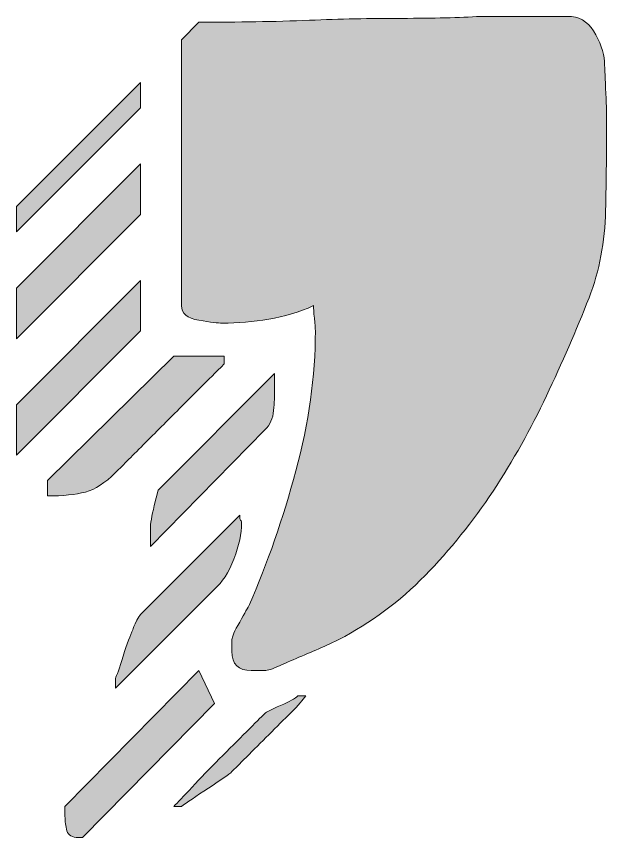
# Model space of a CAD drawing. Header units: inches. Extents: x 38 to 460, y -466 to -34.
# Drawn here: x 200.44 to 229.37, y -80.47 to -40.22 of the extents above; entities that cross this region are included whole.
import ezdxf

# ---------------------------------------------------------------- set-up
doc = ezdxf.new("R2010")
doc.units = ezdxf.units.IN
doc.header["$MEASUREMENT"] = 0
doc.layers.add('Layer 1', color=7, linetype='Continuous')

# ---------------------------------------------------------------- blocks, each defined once
blk = doc.blocks.new('block 10')
at = {"layer": 'Layer 1', "true_color": 0xca0c32}
h = blk.add_hatch(color=242, dxfattribs=at)
h.dxf.hatch_style = 2
h.paths.add_polyline_path([(206.529, -43.46), (206.529, -44.697), (200.439, -50.787), (200.439, -49.549)])
h.paths.add_polyline_path([(206.529, -47.457), (206.529, -49.931), (200.439, -56.02), (200.439, -53.546)])
h.paths.add_polyline_path([(206.529, -53.166), (206.529, -55.64), (200.439, -61.73), (200.439, -59.256)])
edge = h.paths.add_edge_path()
edge.add_spline(control_points=[(208.147, -56.877), (208.147, -56.877), (210.621, -56.877), (210.621, -56.877), (210.621, -56.877), (210.621, -57.258), (210.621, -57.258), (209.796, -58.083), (209.098, -58.779), (208.528, -59.351), (207.957, -59.922), (207.37, -60.509), (206.767, -61.111), (206.163, -61.715), (205.673, -62.205), (205.293, -62.586), (204.784, -63.095), (204.293, -63.411), (203.818, -63.537), (203.342, -63.665), (202.723, -63.727), (201.962, -63.727), (201.962, -63.727), (201.962, -62.966), (201.962, -62.966), (201.962, -62.966), (208.147, -56.877), (208.147, -56.877)], knot_values=[0, 0, 0, 0, 1, 1, 1, 2, 2, 2, 3, 3, 3, 4, 4, 4, 5, 5, 5, 6, 6, 6, 7, 7, 7, 8, 8, 8, 9, 9, 9, 9], degree=3, periodic=1)
edge = h.paths.add_edge_path()
edge.add_spline(control_points=[(202.819, -78.952), (202.819, -78.952), (209.384, -72.291), (209.384, -72.291), (209.384, -72.291), (210.146, -73.909), (210.146, -73.909), (210.146, -73.909), (203.675, -80.475), (203.675, -80.475), (203.675, -80.475), (203.485, -80.475), (203.485, -80.475), (203.166, -80.475), (202.976, -80.365), (202.914, -80.141), (202.85, -79.92), (202.819, -79.682), (202.819, -79.428), (202.819, -79.428), (202.819, -78.952), (202.819, -78.952)], knot_values=[0, 0, 0, 0, 1, 1, 1, 2, 2, 2, 3, 3, 3, 4, 4, 4, 5, 5, 5, 6, 6, 6, 7, 7, 7, 7], degree=3, periodic=1)
edge = h.paths.add_edge_path()
edge.add_spline(control_points=[(211.382, -64.774), (211.382, -64.839), (211.397, -64.886), (211.43, -64.917), (211.462, -64.949), (211.477, -64.997), (211.477, -65.06), (211.477, -65.569), (211.35, -66.155), (211.097, -66.82), (210.842, -67.486), (210.526, -67.978), (210.146, -68.295), (210.146, -68.295), (205.293, -73.147), (205.293, -73.147), (205.293, -73.147), (205.293, -72.957), (205.293, -72.957), (205.293, -72.957), (205.293, -72.672), (205.293, -72.672), (205.355, -72.546), (205.483, -72.182), (205.673, -71.578), (205.863, -70.975), (206.02, -70.547), (206.149, -70.293), (206.149, -70.231), (206.212, -70.072), (206.339, -69.817), (206.402, -69.691), (206.465, -69.596), (206.529, -69.532), (206.529, -69.532), (211.382, -64.679), (211.382, -64.679), (211.382, -64.679), (211.382, -64.774), (211.382, -64.774)], knot_values=[0, 0, 0, 0, 1, 1, 1, 2, 2, 2, 3, 3, 3, 4, 4, 4, 5, 5, 5, 6, 6, 6, 7, 7, 7, 8, 8, 8, 9, 9, 9, 10, 10, 10, 11, 11, 11, 12, 12, 12, 13, 13, 13, 13], degree=3, periodic=1)
edge = h.paths.add_edge_path()
edge.add_spline(control_points=[(213.095, -58.494), (213.095, -58.813), (213.078, -59.161), (213.048, -59.541), (213.014, -59.922), (212.872, -60.239), (212.619, -60.492), (212.619, -60.492), (207.005, -66.202), (207.005, -66.202), (207.005, -66.202), (207.005, -65.916), (207.005, -65.916), (207.005, -65.916), (207.005, -65.345), (207.005, -65.345), (207.005, -65.092), (207.068, -64.712), (207.195, -64.204), (207.195, -64.204), (207.385, -63.442), (207.385, -63.442), (207.385, -63.442), (213.095, -57.733), (213.095, -57.733), (213.095, -57.733), (213.095, -58.494), (213.095, -58.494)], knot_values=[0, 0, 0, 0, 1, 1, 1, 2, 2, 2, 3, 3, 3, 4, 4, 4, 5, 5, 5, 6, 6, 6, 7, 7, 7, 8, 8, 8, 9, 9, 9, 9], degree=3, periodic=1)
edge = h.paths.add_edge_path()
edge.add_spline(control_points=[(214.618, -73.529), (214.49, -73.719), (214.252, -73.989), (213.904, -74.337), (213.554, -74.687), (213.19, -75.051), (212.81, -75.431), (212.429, -75.813), (212.063, -76.178), (211.715, -76.526), (211.365, -76.876), (211.128, -77.113), (211.002, -77.239), (210.873, -77.368), (210.493, -77.636), (209.859, -78.049), (209.224, -78.462), (208.781, -78.762), (208.528, -78.952), (208.528, -78.952), (208.337, -78.952), (208.337, -78.952), (208.337, -78.952), (208.147, -78.952), (208.147, -78.952), (208.337, -78.762), (208.638, -78.445), (209.051, -78.001), (209.463, -77.558), (209.908, -77.097), (210.383, -76.621), (210.859, -76.146), (211.302, -75.702), (211.715, -75.289), (212.127, -74.877), (212.429, -74.575), (212.619, -74.385), (212.681, -74.322), (212.936, -74.195), (213.38, -74.004), (213.824, -73.814), (214.109, -73.656), (214.236, -73.529), (214.236, -73.529), (214.427, -73.529), (214.427, -73.529), (214.427, -73.529), (214.618, -73.529), (214.618, -73.529)], knot_values=[0, 0, 0, 0, 1, 1, 1, 2, 2, 2, 3, 3, 3, 4, 4, 4, 5, 5, 5, 6, 6, 6, 7, 7, 7, 8, 8, 8, 9, 9, 9, 10, 10, 10, 11, 11, 11, 12, 12, 12, 13, 13, 13, 14, 14, 14, 15, 15, 15, 16, 16, 16, 16], degree=3, periodic=1)
edge = h.paths.add_edge_path()
edge.add_spline(control_points=[(211.002, -70.77), (211.002, -70.643), (211.128, -70.357), (211.382, -69.913), (211.635, -69.469), (211.794, -69.184), (211.858, -69.057), (212.746, -67.027), (213.506, -64.839), (214.141, -62.491), (214.775, -60.144), (215.093, -57.86), (215.093, -55.64), (215.093, -55.514), (215.077, -55.307), (215.046, -55.021), (215.013, -54.736), (214.998, -54.53), (214.998, -54.402), (214.299, -54.721), (213.571, -54.942), (212.81, -55.069), (212.048, -55.196), (211.287, -55.259), (210.526, -55.259), (210.336, -55.259), (209.955, -55.212), (209.384, -55.116), (208.813, -55.021), (208.528, -54.784), (208.528, -54.402), (208.528, -54.402), (208.528, -41.367), (208.528, -41.367), (208.528, -41.367), (209.384, -40.511), (209.384, -40.511), (211.287, -40.511), (213.095, -40.479), (214.808, -40.414), (216.267, -40.353), (217.772, -40.319), (219.328, -40.319), (220.882, -40.319), (222.166, -40.288), (223.181, -40.224), (223.181, -40.224), (225.465, -40.224), (225.465, -40.224), (225.465, -40.224), (227.653, -40.224), (227.653, -40.224), (228.161, -40.288), (228.558, -40.59), (228.843, -41.129), (229.129, -41.669), (229.271, -42.161), (229.271, -42.603), (229.271, -42.667), (229.286, -43.048), (229.319, -43.745), (229.35, -44.444), (229.366, -44.951), (229.366, -45.268), (229.366, -46.728), (229.35, -48.218), (229.319, -49.741), (229.286, -51.262), (229.017, -52.69), (228.509, -54.022), (227.876, -55.609), (227.178, -57.21), (226.417, -58.827), (225.655, -60.445), (224.782, -62), (223.799, -63.489), (222.816, -64.981), (221.707, -66.36), (220.469, -67.629), (219.233, -68.899), (217.819, -69.946), (216.235, -70.77), (216.107, -70.833), (215.87, -70.945), (215.521, -71.103), (215.172, -71.261), (214.808, -71.42), (214.427, -71.578), (214.046, -71.737), (213.681, -71.896), (213.333, -72.054), (212.983, -72.213), (212.746, -72.291), (212.619, -72.291), (212.619, -72.291), (211.953, -72.291), (211.953, -72.291), (211.318, -72.291), (211.002, -71.975), (211.002, -71.34), (211.002, -71.34), (211.002, -70.77), (211.002, -70.77)], knot_values=[0, 0, 0, 0, 1, 1, 1, 2, 2, 2, 3, 3, 3, 4, 4, 4, 5, 5, 5, 6, 6, 6, 7, 7, 7, 8, 8, 8, 9, 9, 9, 10, 10, 10, 11, 11, 11, 12, 12, 12, 13, 13, 13, 14, 14, 14, 15, 15, 15, 16, 16, 16, 17, 17, 17, 18, 18, 18, 19, 19, 19, 20, 20, 20, 21, 21, 21, 22, 22, 22, 23, 23, 23, 24, 24, 24, 25, 25, 25, 26, 26, 26, 27, 27, 27, 28, 28, 28, 29, 29, 29, 30, 30, 30, 31, 31, 31, 32, 32, 32, 33, 33, 33, 34, 34, 34, 34], degree=3, periodic=1)
at = {"layer": 'Layer 1', "lineweight": 0}
for points in [[(206.529, -43.46), (206.529, -44.697), (200.439, -50.787), (200.439, -49.549), (206.529, -43.46)], [(206.529, -47.457), (206.529, -49.931), (200.439, -56.02), (200.439, -53.546), (206.529, -47.457)], [(206.529, -53.166), (206.529, -55.64), (200.439, -61.73), (200.439, -59.256), (206.529, -53.166)]]:
    blk.add_lwpolyline(points, dxfattribs=at)
for points, knots in [([(211.002, -70.77), (211.002, -70.643), (211.128, -70.357), (211.382, -69.913), (211.635, -69.469), (211.794, -69.184), (211.858, -69.057), (212.746, -67.027), (213.506, -64.839), (214.141, -62.491), (214.775, -60.144), (215.093, -57.86), (215.093, -55.64), (215.093, -55.514), (215.077, -55.307), (215.046, -55.021), (215.013, -54.736), (214.998, -54.53), (214.998, -54.402), (214.299, -54.721), (213.571, -54.942), (212.81, -55.069), (212.048, -55.196), (211.287, -55.259), (210.526, -55.259), (210.336, -55.259), (209.955, -55.212), (209.384, -55.116), (208.813, -55.021), (208.528, -54.784), (208.528, -54.402), (208.528, -54.402), (208.528, -41.367), (208.528, -41.367), (208.528, -41.367), (209.384, -40.511), (209.384, -40.511), (211.287, -40.511), (213.095, -40.479), (214.808, -40.414), (216.267, -40.353), (217.772, -40.319), (219.328, -40.319), (220.882, -40.319), (222.166, -40.288), (223.181, -40.224), (223.181, -40.224), (225.465, -40.224), (225.465, -40.224), (225.465, -40.224), (227.653, -40.224), (227.653, -40.224), (228.161, -40.288), (228.558, -40.59), (228.843, -41.129), (229.129, -41.669), (229.271, -42.161), (229.271, -42.603), (229.271, -42.667), (229.286, -43.048), (229.319, -43.745), (229.35, -44.444), (229.366, -44.951), (229.366, -45.268), (229.366, -46.728), (229.35, -48.218), (229.319, -49.741), (229.286, -51.262), (229.017, -52.69), (228.509, -54.022), (227.876, -55.609), (227.178, -57.21), (226.417, -58.827), (225.655, -60.445), (224.782, -62), (223.799, -63.489), (222.816, -64.981), (221.707, -66.36), (220.469, -67.629), (219.233, -68.899), (217.819, -69.946), (216.235, -70.77), (216.107, -70.833), (215.87, -70.945), (215.521, -71.103), (215.172, -71.261), (214.808, -71.42), (214.427, -71.578), (214.046, -71.737), (213.681, -71.896), (213.333, -72.054), (212.983, -72.213), (212.746, -72.291), (212.619, -72.291), (212.619, -72.291), (211.953, -72.291), (211.953, -72.291), (211.318, -72.291), (211.002, -71.975), (211.002, -71.34), (211.002, -71.34), (211.002, -70.77), (211.002, -70.77)], [0, 0, 0, 0, 1, 1, 1, 2, 2, 2, 3, 3, 3, 4, 4, 4, 5, 5, 5, 6, 6, 6, 7, 7, 7, 8, 8, 8, 9, 9, 9, 10, 10, 10, 11, 11, 11, 12, 12, 12, 13, 13, 13, 14, 14, 14, 15, 15, 15, 16, 16, 16, 17, 17, 17, 18, 18, 18, 19, 19, 19, 20, 20, 20, 21, 21, 21, 22, 22, 22, 23, 23, 23, 24, 24, 24, 25, 25, 25, 26, 26, 26, 27, 27, 27, 28, 28, 28, 29, 29, 29, 30, 30, 30, 31, 31, 31, 32, 32, 32, 33, 33, 33, 34, 34, 34, 34]), ([(208.147, -56.877), (208.147, -56.877), (210.621, -56.877), (210.621, -56.877), (210.621, -56.877), (210.621, -57.258), (210.621, -57.258), (209.796, -58.083), (209.098, -58.779), (208.528, -59.351), (207.957, -59.922), (207.37, -60.509), (206.767, -61.111), (206.163, -61.715), (205.673, -62.205), (205.293, -62.586), (204.784, -63.095), (204.293, -63.411), (203.818, -63.537), (203.342, -63.665), (202.723, -63.727), (201.962, -63.727), (201.962, -63.727), (201.962, -62.966), (201.962, -62.966), (201.962, -62.966), (208.147, -56.877), (208.147, -56.877)], [0, 0, 0, 0, 1, 1, 1, 2, 2, 2, 3, 3, 3, 4, 4, 4, 5, 5, 5, 6, 6, 6, 7, 7, 7, 8, 8, 8, 9, 9, 9, 9]), ([(213.095, -58.494), (213.095, -58.813), (213.078, -59.161), (213.048, -59.541), (213.014, -59.922), (212.872, -60.239), (212.619, -60.492), (212.619, -60.492), (207.005, -66.202), (207.005, -66.202), (207.005, -66.202), (207.005, -65.916), (207.005, -65.916), (207.005, -65.916), (207.005, -65.345), (207.005, -65.345), (207.005, -65.092), (207.068, -64.712), (207.195, -64.204), (207.195, -64.204), (207.385, -63.442), (207.385, -63.442), (207.385, -63.442), (213.095, -57.733), (213.095, -57.733), (213.095, -57.733), (213.095, -58.494), (213.095, -58.494)], [0, 0, 0, 0, 1, 1, 1, 2, 2, 2, 3, 3, 3, 4, 4, 4, 5, 5, 5, 6, 6, 6, 7, 7, 7, 8, 8, 8, 9, 9, 9, 9]), ([(211.382, -64.774), (211.382, -64.839), (211.397, -64.886), (211.43, -64.917), (211.462, -64.949), (211.477, -64.997), (211.477, -65.06), (211.477, -65.569), (211.35, -66.155), (211.097, -66.82), (210.842, -67.486), (210.526, -67.978), (210.146, -68.295), (210.146, -68.295), (205.293, -73.147), (205.293, -73.147), (205.293, -73.147), (205.293, -72.957), (205.293, -72.957), (205.293, -72.957), (205.293, -72.672), (205.293, -72.672), (205.355, -72.546), (205.483, -72.182), (205.673, -71.578), (205.863, -70.975), (206.02, -70.547), (206.149, -70.293), (206.149, -70.231), (206.212, -70.072), (206.339, -69.817), (206.402, -69.691), (206.465, -69.596), (206.529, -69.532), (206.529, -69.532), (211.382, -64.679), (211.382, -64.679), (211.382, -64.679), (211.382, -64.774), (211.382, -64.774)], [0, 0, 0, 0, 1, 1, 1, 2, 2, 2, 3, 3, 3, 4, 4, 4, 5, 5, 5, 6, 6, 6, 7, 7, 7, 8, 8, 8, 9, 9, 9, 10, 10, 10, 11, 11, 11, 12, 12, 12, 13, 13, 13, 13]), ([(202.819, -78.952), (202.819, -78.952), (209.384, -72.291), (209.384, -72.291), (209.384, -72.291), (210.146, -73.909), (210.146, -73.909), (210.146, -73.909), (203.675, -80.475), (203.675, -80.475), (203.675, -80.475), (203.485, -80.475), (203.485, -80.475), (203.166, -80.475), (202.976, -80.365), (202.914, -80.141), (202.85, -79.92), (202.819, -79.682), (202.819, -79.428), (202.819, -79.428), (202.819, -78.952), (202.819, -78.952)], [0, 0, 0, 0, 1, 1, 1, 2, 2, 2, 3, 3, 3, 4, 4, 4, 5, 5, 5, 6, 6, 6, 7, 7, 7, 7]), ([(214.618, -73.529), (214.49, -73.719), (214.252, -73.989), (213.904, -74.337), (213.554, -74.687), (213.19, -75.051), (212.81, -75.431), (212.429, -75.813), (212.063, -76.178), (211.715, -76.526), (211.365, -76.876), (211.128, -77.113), (211.002, -77.239), (210.873, -77.368), (210.493, -77.636), (209.859, -78.049), (209.224, -78.462), (208.781, -78.762), (208.528, -78.952), (208.528, -78.952), (208.337, -78.952), (208.337, -78.952), (208.337, -78.952), (208.147, -78.952), (208.147, -78.952), (208.337, -78.762), (208.638, -78.445), (209.051, -78.001), (209.463, -77.558), (209.908, -77.097), (210.383, -76.621), (210.859, -76.146), (211.302, -75.702), (211.715, -75.289), (212.127, -74.877), (212.429, -74.575), (212.619, -74.385), (212.681, -74.322), (212.936, -74.195), (213.38, -74.004), (213.824, -73.814), (214.109, -73.656), (214.236, -73.529), (214.236, -73.529), (214.427, -73.529), (214.427, -73.529), (214.427, -73.529), (214.618, -73.529), (214.618, -73.529)], [0, 0, 0, 0, 1, 1, 1, 2, 2, 2, 3, 3, 3, 4, 4, 4, 5, 5, 5, 6, 6, 6, 7, 7, 7, 8, 8, 8, 9, 9, 9, 10, 10, 10, 11, 11, 11, 12, 12, 12, 13, 13, 13, 14, 14, 14, 15, 15, 15, 16, 16, 16, 16])]:
    blk.add_open_spline(points, degree=3, knots=knots, dxfattribs=at)
blk = doc.blocks.new('block 2')
at = {"layer": 'Layer 1'}
blk.add_blockref('block 10', (0, 0), dxfattribs=at)

msp = doc.modelspace()

# ---------------------------------------------------------------- block references
at = {"layer": 'Layer 1'}
msp.add_blockref('block 2', (0, 0), dxfattribs=at)

doc.saveas('drawing.dxf')
